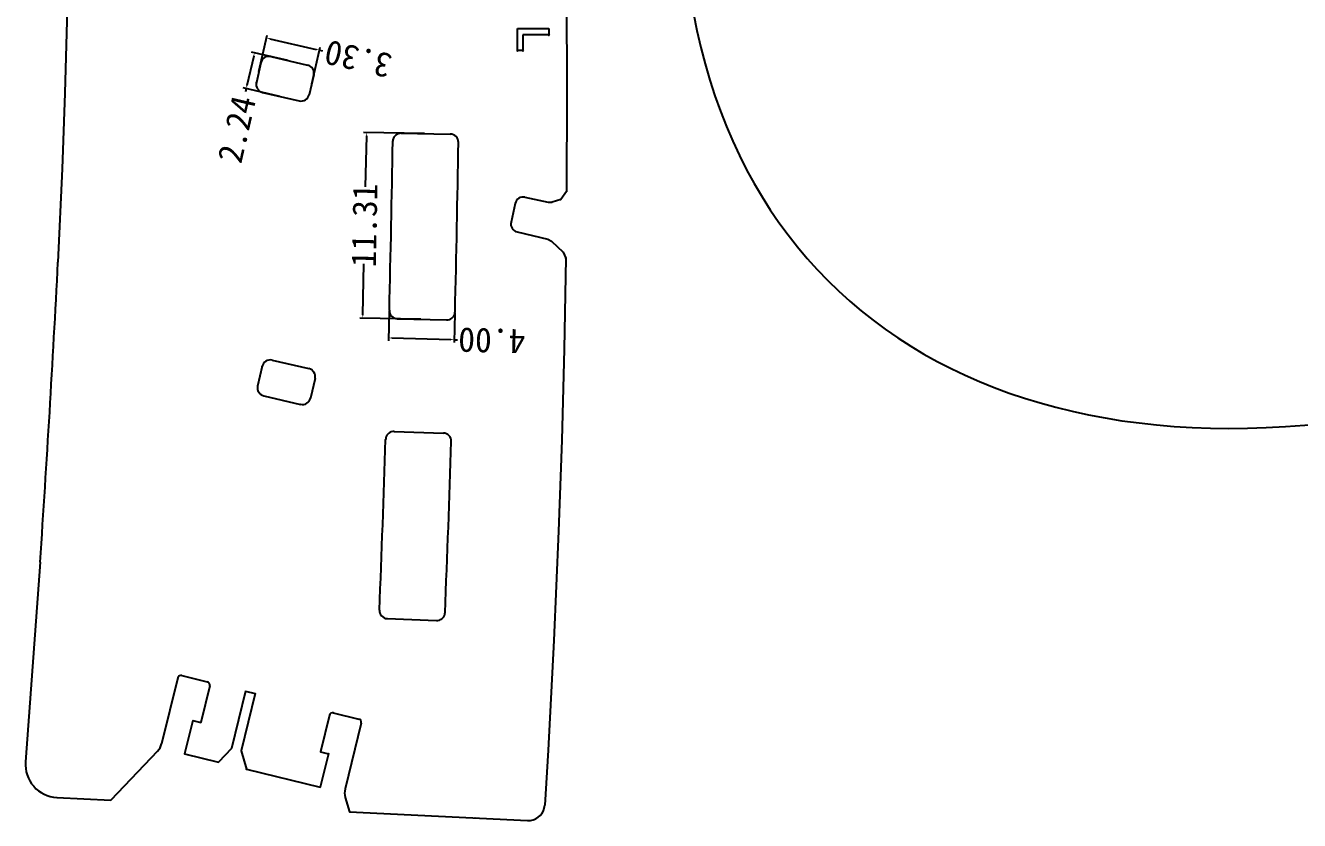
# Model space of a CAD drawing. Extents: x 146 to 531, y -406 to -137.
# Drawn here: x 376.3 to 453.8, y -377.7 to -329.3 of the extents above; entities that cross this region are included whole.
import ezdxf

# ---------------------------------------------------------------- set-up
doc = ezdxf.new("R2010")
doc.units = 0
doc.header["$MEASUREMENT"] = 0
doc.layers.get('0').update_dxf_attribs({"linetype": 'CONTINUOUS'})
doc.layers.get('Defpoints').update_dxf_attribs({"linetype": 'CONTINUOUS'})
doc.layers.add('3', color=7, linetype='CONTINUOUS')
doc.layers.add('OUT', color=242, linetype='CONTINUOUS')
doc.dimstyles.get("Standard").update_dxf_attribs({"dimtxt": 1.5, "dimasz": 0.2, "dimexe": 0.18, "dimexo": 0.0625, "dimgap": 0.09, "dimtad": 0, "dimzin": 0, "dimdsep": 46, "dimtxsty": 'Standard', "dimcen": 0.09, "dimadec": 0, "dimazin": 0, "dimtfac": 1, "dimtofl": 0, "dimtmove": 0, "dimatfit": 3, "dimfxl": 1, "dimtolj": 1, "dimtzin": 0, "dimarcsym": 0})

# ---------------------------------------------------------------- blocks, each defined once
blk = doc.blocks.new('*D385385')
at = {"layer": 'Defpoints', "color": 0, "linetype": 'Continuous'}
for p in [(70.166, -393.691), (58.788, -397.073), (70.095, -397.297)]:
    blk.add_point(p, dxfattribs=at)
at = {"layer": 'OUT', "color": 0, "linetype": 'Continuous', "lineweight": -2}
for p, q in [((58.79, -397.011), (58.863, -393.287)), ((59.06, -393.471), (62.173, -393.533)), ((69.966, -393.687), (66.853, -393.625)), ((70.096, -397.234), (70.17, -393.511))]:
    blk.add_line(p, q, dxfattribs=at)
at = {"layer": 'OUT', "color": 0, "linetype": 'Continuous'}
for points in [[(59.06, -393.438), (59.059, -393.505), (58.86, -393.467)], [(69.966, -393.72), (69.967, -393.654), (70.166, -393.691)]]:
    blk.add_solid(points, dxfattribs=at)
at = {"layer": 'OUT', "color": 0, "linetype": 'Continuous', "insert": (64.513, -393.579), "char_height": 1.5, "attachment_point": 5, "rotation": 358.86727}
blk.add_mtext('\\A1;11.31', dxfattribs=at)
blk = doc.blocks.new('*D386386')
at = {"layer": 'Defpoints', "color": 0, "linetype": 'Continuous'}
for p in [(59.338, -395.086), (57.547, -399.036), (59.229, -399.082)]:
    blk.add_point(p, dxfattribs=at)
at = {"layer": 'OUT', "color": 0, "linetype": 'Continuous', "lineweight": -2}
for p, q in [((59.275, -395.085), (57.476, -395.036)), ((57.65, -395.24), (57.553, -398.836)), ((59.167, -399.08), (57.367, -399.031)), ((57.547, -399.036), (57.542, -399.236))]:
    blk.add_line(p, q, dxfattribs=at)
at = {"layer": 'OUT', "color": 0, "linetype": 'Continuous'}
for points in [[(57.684, -395.241), (57.617, -395.24), (57.656, -395.041)], [(57.519, -398.835), (57.586, -398.837), (57.547, -399.036)]]:
    blk.add_solid(points, dxfattribs=at)
at = {"layer": 'OUT', "color": 0, "linetype": 'Continuous', "insert": (57.485, -401.325), "char_height": 1.5, "attachment_point": 5, "rotation": 88.44071}
blk.add_mtext('\\A1;4.00', dxfattribs=at)
blk = doc.blocks.new('*D387387')
at = {"layer": 'Defpoints', "color": 0, "linetype": 'Continuous'}
for p in [(72.835, -386.374), (72.348, -388.485), (74.531, -388.988)]:
    blk.add_point(p, dxfattribs=at)
at = {"layer": 'OUT', "color": 0, "linetype": 'Continuous', "lineweight": -2}
for p, q in [((72.362, -388.424), (72.875, -386.198)), ((72.835, -386.374), (72.64, -386.329)), ((74.823, -386.832), (73.03, -386.419)), ((74.545, -388.927), (75.058, -386.702))]:
    blk.add_line(p, q, dxfattribs=at)
at = {"layer": 'OUT', "color": 0, "linetype": 'Continuous'}
for points in [[(73.037, -386.386), (73.022, -386.451), (72.835, -386.374)], [(74.815, -386.865), (74.83, -386.8), (75.018, -386.877)]]:
    blk.add_solid(points, dxfattribs=at)
at = {"layer": 'OUT', "color": 0, "linetype": 'Continuous', "insert": (70.36, -385.803), "char_height": 1.5, "attachment_point": 5, "rotation": 347.01245}
blk.add_mtext('\\A1;2.24', dxfattribs=at)
blk = doc.blocks.new('*D388388')
at = {"layer": 'Defpoints', "color": 0, "linetype": 'Continuous'}
for p in [(73.81, -387.129), (73.07, -390.345), (75.182, -390.831)]:
    blk.add_point(p, dxfattribs=at)
at = {"layer": 'OUT', "color": 0, "linetype": 'Continuous', "lineweight": -2}
for p, q in [((73.871, -387.143), (76.097, -387.656)), ((75.877, -387.811), (75.227, -390.636)), ((73.131, -390.359), (75.357, -390.871)), ((75.182, -390.831), (75.137, -391.026))]:
    blk.add_line(p, q, dxfattribs=at)
at = {"layer": 'OUT', "color": 0, "linetype": 'Continuous'}
for points in [[(75.91, -387.818), (75.845, -387.803), (75.922, -387.616)], [(75.194, -390.629), (75.259, -390.644), (75.182, -390.831)]]:
    blk.add_solid(points, dxfattribs=at)
at = {"layer": 'OUT', "color": 0, "linetype": 'Continuous', "insert": (74.64, -393.185), "char_height": 1.5, "attachment_point": 5, "rotation": 77.0355}
blk.add_mtext('\\A1;3.30', dxfattribs=at)
blk = doc.blocks.new('1')
for p, q in [((44.001, -373.829), (31.833, -372.944)), ((29.67, -374.838), (29.509, -378.124)), ((67.956, -375.17), (62.27, -374.914)), ((72.556, -375.332), (67.956, -375.17)), ((77.698, -375.466), (72.556, -375.332)), ((32.479, -380.974), (29.509, -378.124)), ((36.945, -382.21), (32.932, -381.223)), ((32.314, -382.615), (31.808, -384.677)), ((34.354, -383.117), (32.314, -382.615)), ((34.354, -383.117), (34.234, -383.602)), ((37.091, -382.451), (36.709, -384.005)), ((36.468, -384.152), (34.234, -383.602)), ((32.641, -385.476), (31.808, -384.677)), ((32.497, -386.06), (31.388, -386.381)), ((35.993, -386.919), (32.497, -386.06)), ((36.136, -386.336), (32.641, -385.476)), ((31.388, -386.381), (30.285, -390.87)), ((36.136, -386.336), (35.993, -386.919)), ((74.415, -387.269), (73.205, -386.99)), ((54.125, -387.445), (53.608, -389.686)), ((55.923, -387.346), (54.724, -387.07)), ((72.606, -387.364), (72.09, -389.605)), ((56.298, -387.946), (55.782, -390.188)), ((74.79, -387.868), (74.272, -390.109)), ((32.333, -391.374), (30.285, -390.87)), ((32.453, -390.888), (32.333, -391.374)), ((34.677, -391.435), (32.453, -390.888)), ((55.182, -390.562), (53.984, -390.286)), ((73.673, -390.484), (72.465, -390.206)), ((34.823, -391.677), (34.441, -393.231)), ((29.669, -392.401), (28.795, -392.655)), ((34.199, -393.378), (30.187, -392.39)), ((28.795, -392.655), (28.262, -403.5)), ((40.561, -394.959), (40.437, -397.956)), ((51.953, -395.378), (51.856, -398.377)), ((58.825, -395.574), (58.752, -398.573)), ((70.118, -395.797), (70.072, -398.797)), ((65.844, -402.748), (64.705, -402.494)), ((64.11, -402.866), (63.669, -404.73)), ((75.156, -402.888), (76.508, -402.888)), ((75.156, -403.213), (75.156, -402.888)), ((76.12, -403.213), (75.156, -403.213)), ((76.12, -404.795), (76.12, -403.213)), ((76.508, -402.888), (76.508, -404.795)), ((66.222, -403.343), (65.916, -404.75)), ((32.548, -404.748), (29.199, -404.548)), ((39.23, -405.105), (32.548, -404.748)), ((63.669, -404.73), (63.546, -404.958)), ((65.916, -404.75), (65.927, -405.008)), ((76.508, -404.795), (76.12, -404.795)), ((45.892, -405.393), (39.23, -405.105)), ((51.433, -405.581), (45.892, -405.393)), ((56.971, -405.724), (51.433, -405.581)), ((63.546, -404.958), (62.88, -405.664)), ((66.089, -405.517), (65.927, -405.008)), ((66.561, -405.867), (66.089, -405.517)), ((62.509, -405.821), (56.971, -405.724)), ((62.88, -405.664), (62.509, -405.821)), ((72.595, -405.888), (66.562, -405.865)), ((78.625, -405.862), (72.595, -405.888))]:
    blk.add_line(p, q)
for centre, radius, start, end in [((31.667, -374.936), 2, 85.52669, 177.20048), ((119.767, 747.285), 1123.671, 266.133734, 267.066962), ((33.171, -380.252), 1, 226.17153, 256.19327), ((36.898, -382.404), 0.199, 346.14921, 76.42459), ((36.515, -383.957), 0.2, 256.10715, 346.10899), ((73.094, -387.477), 0.5, 77.08543, 166.97673), ((54.612, -387.557), 0.5, 77.08538, 166.97668), ((55.811, -387.834), 0.5, 347.08548, 76.97639), ((74.302, -387.756), 0.5, 347.08585, 76.97617), ((54.096, -389.798), 0.5, 166.99126, 256.99213), ((72.577, -389.718), 0.5, 166.99122, 256.99209), ((73.785, -389.996), 0.5, 257.08581, 346.97652), ((55.294, -390.075), 0.5, 256.99122, 346.99209), ((34.629, -391.629), 0.2, 346.10821, 76.10849), ((29.949, -393.362), 1, 76.20621, 106.25498), ((34.247, -393.184), 0.199, 256.14846, 346.42541), ((41.061, -394.98), 0.5, 87.60822, 177.6087), ((86.745, 703.449), 1098.878, 267.618403, 268.16042), ((51.455, -395.362), 0.5, 77.72139, 88.33255), ((51.454, -395.362), 0.5, 358.16243, 77.55731), ((59.325, -395.587), 0.5, 88.6405, 178.5269), ((85.065, 643.554), 1038.959, 268.581044, 269.1485), ((69.616, -395.789), 0.5, 77.49003, 89.02332), ((69.618, -395.789), 0.5, 359.13036, 77.71336), ((40.936, -397.977), 0.499, 177.68709, 257.77081), ((40.94, -397.977), 0.5, 257.37557, 267.3033), ((86.733, 703.735), 1103.163, 267.619702, 268.16149), ((51.357, -398.36), 0.5, 268.17911, 358.17939), ((59.252, -398.585), 0.501, 178.60815, 257.56761), ((59.241, -398.582), 0.5, 258.25546, 268.60932), ((85.012, 643.569), 1042.973, 268.583441, 269.151356), ((69.572, -398.789), 0.5, 269.1016, 359.10266), ((64.595, -402.981), 0.5, 77.29783, 166.7167), ((65.734, -403.236), 0.5, 347.638, 77.30788), ((29.261, -403.549), 1, 177.20515, 256.32456), ((29.263, -403.55), 1, 256.17587, 266.31381)]:
    blk.add_arc(centre, radius, start, end)
for centre, major_axis, start_param, end_param in [((31.823, -372.942), (0.00053, 0.00053), 5.497787, 8.63938), ((31.823, -372.942), (0.00053, 0.00053), 2.356194, 5.497787), ((31.833, -372.944), (0.00053, 0.00053), 5.497787, 8.63938), ((31.833, -372.944), (0.00053, 0.00053), 2.356194, 5.497787), ((35.702, -373.226), (0.00053, 0.00053), 5.497787, 8.63938), ((35.702, -373.226), (0.00053, 0.00053), 2.356194, 5.497787), ((39.608, -373.504), (0.00053, 0.00053), 5.497787, 8.63938), ((39.608, -373.504), (0.00053, 0.00053), 2.356194, 5.497787), ((44.001, -373.829), (0.00053, 0.00053), 5.497787, 8.63938), ((44.001, -373.829), (0.00053, 0.00053), 5.497787, 8.63938), ((44.001, -373.829), (0.00053, 0.00053), 2.356194, 5.497787), ((44.001, -373.829), (0.00053, 0.00053), 2.356194, 5.497787), ((29.67, -374.838), (0.00053, 0.00053), 5.497787, 8.63938), ((29.67, -374.838), (0.00053, 0.00053), 5.497787, 8.63938), ((29.67, -374.838), (0.00053, 0.00053), 2.356194, 5.497787), ((29.67, -374.838), (0.00053, 0.00053), 2.356194, 5.497787), ((62.27, -374.914), (0.00053, 0.00053), 5.497787, 8.63938), ((62.27, -374.914), (0.00053, 0.00053), 5.497787, 8.63938), ((62.27, -374.914), (0.00053, 0.00053), 2.356194, 5.497787), ((62.27, -374.914), (0.00053, 0.00053), 2.356194, 5.497787), ((29.509, -378.124), (0.00053, 0.00053), 5.497787, 8.63938), ((29.509, -378.124), (0.00053, 0.00053), 5.497787, 8.63938), ((29.509, -378.124), (0.00053, 0.00053), 2.356194, 5.497787), ((29.509, -378.124), (0.00053, 0.00053), 2.356194, 5.497787), ((32.479, -380.974), (0.00053, 0.00053), 5.497787, 8.63938), ((32.479, -380.974), (0.00053, 0.00053), 5.497787, 8.63938), ((32.479, -380.974), (0.00053, 0.00053), 2.356194, 5.497787), ((32.479, -380.974), (0.00053, 0.00053), 2.356194, 5.497787), ((32.932, -381.223), (0.00053, 0.00053), 5.497787, 8.63938), ((32.932, -381.223), (0.00053, 0.00053), 5.497787, 8.63938), ((32.932, -381.223), (0.00053, 0.00053), 2.356194, 5.497787), ((32.932, -381.223), (0.00053, 0.00053), 2.356194, 5.497787), ((36.945, -382.21), (0.00053, 0.00053), 5.497787, 8.63938), ((36.945, -382.21), (0.00053, 0.00053), 5.497787, 8.63938), ((36.945, -382.21), (0.00053, 0.00053), 2.356194, 5.497787), ((36.945, -382.21), (0.00053, 0.00053), 2.356194, 5.497787), ((32.314, -382.615), (0.00053, 0.00053), 5.497787, 8.63938), ((32.314, -382.615), (0.00053, 0.00053), 2.356194, 5.497787), ((32.314, -382.615), (0.00053, 0.00053), 5.497787, 8.63938), ((32.314, -382.615), (0.00053, 0.00053), 2.356194, 5.497787), ((34.354, -383.117), (0.00053, 0.00053), 5.497787, 8.63938), ((34.354, -383.117), (0.00053, 0.00053), 2.356194, 5.497787), ((34.354, -383.117), (0.00053, 0.00053), 5.497787, 8.63938), ((34.354, -383.117), (0.00053, 0.00053), 2.356194, 5.497787), ((37.091, -382.451), (0.00053, 0.00053), 5.497787, 8.63938), ((37.091, -382.451), (0.00053, 0.00053), 5.497787, 8.63938), ((37.091, -382.451), (0.00053, 0.00053), 2.356194, 5.497787), ((37.091, -382.451), (0.00053, 0.00053), 2.356194, 5.497787), ((34.234, -383.602), (0.00053, 0.00053), 5.497787, 8.63938), ((34.234, -383.602), (0.00053, 0.00053), 2.356194, 5.497787), ((34.234, -383.602), (0.00053, 0.00053), 5.497787, 8.63938), ((34.234, -383.602), (0.00053, 0.00053), 2.356194, 5.497787), ((31.808, -384.677), (0.00053, 0.00053), 5.497787, 8.63938), ((31.808, -384.677), (0.00053, 0.00053), 5.497787, 8.63938), ((31.808, -384.677), (0.00053, 0.00053), 2.356194, 5.497787), ((31.808, -384.677), (0.00053, 0.00053), 2.356194, 5.497787), ((36.468, -384.151), (0.00053, 0.00053), 5.497787, 8.63938), ((36.468, -384.152), (0.00053, 0.00053), 5.497787, 8.63938), ((36.468, -384.151), (0.00053, 0.00053), 2.356194, 5.497787), ((36.468, -384.152), (0.00053, 0.00053), 2.356194, 5.497787), ((36.709, -384.005), (0.00053, 0.00053), 5.497787, 8.63938), ((36.709, -384.005), (0.00053, 0.00053), 2.356194, 5.497787), ((36.709, -384.005), (0.00053, 0.00053), 5.497787, 8.63938), ((36.709, -384.005), (0.00053, 0.00053), 2.356194, 5.497787), ((32.497, -386.06), (0.00053, 0.00053), 5.497787, 8.63938), ((32.497, -386.06), (0.00053, 0.00053), 5.497787, 8.63938), ((32.497, -386.06), (0.00053, 0.00053), 2.356194, 5.497787), ((32.497, -386.06), (0.00053, 0.00053), 2.356194, 5.497787), ((31.388, -386.381), (0.00053, 0.00053), 5.497787, 8.63938), ((31.388, -386.381), (0.00053, 0.00053), 5.497787, 8.63938), ((31.388, -386.381), (0.00053, 0.00053), 2.356194, 5.497787), ((31.388, -386.381), (0.00053, 0.00053), 2.356194, 5.497787), ((35.993, -386.919), (0.00053, 0.00053), 5.497787, 8.63938), ((35.993, -386.919), (0.00053, 0.00053), 5.497787, 8.63938), ((35.993, -386.919), (0.00053, 0.00053), 2.356194, 5.497787), ((35.993, -386.919), (0.00053, 0.00053), 2.356194, 5.497787), ((36.136, -386.336), (0.00053, 0.00053), 5.497787, 8.63938), ((36.136, -386.336), (0.00053, 0.00053), 5.497787, 8.63938), ((36.136, -386.336), (0.00053, 0.00053), 2.356194, 5.497787), ((36.136, -386.336), (0.00053, 0.00053), 2.356194, 5.497787), ((73.205, -386.989), (-0.00053, 0.00053), 3.926991, 7.068583), ((73.205, -386.989), (-0.00053, 0.00053), 0.785398, 3.926991), ((73.205, -386.99), (-0.00053, 0.00053), 3.926991, 7.068583), ((73.205, -386.99), (-0.00053, 0.00053), 0.785398, 3.926991), ((54.125, -387.445), (0.00053, 0.00053), 5.497787, 8.63938), ((54.125, -387.445), (0.00053, 0.00053), 5.497787, 8.63938), ((54.125, -387.445), (0.00053, 0.00053), 2.356194, 5.497787), ((54.125, -387.445), (0.00053, 0.00053), 2.356194, 5.497787), ((54.724, -387.07), (0.00053, 0.00053), 5.497787, 8.63938), ((54.724, -387.07), (0.00053, 0.00053), 5.497787, 8.63938), ((54.724, -387.07), (0.00053, 0.00053), 2.356194, 5.497787), ((54.724, -387.07), (0.00053, 0.00053), 2.356194, 5.497787), ((55.923, -387.346), (0.00053, 0.00053), 5.497787, 8.63938), ((55.923, -387.346), (0.00053, 0.00053), 2.356194, 5.497787), ((55.923, -387.346), (0.00053, 0.00053), 5.497787, 8.63938), ((55.923, -387.346), (0.00053, 0.00053), 2.356194, 5.497787), ((72.606, -387.364), (-0.00053, 0.00053), 3.926991, 7.068583), ((72.606, -387.364), (-0.00053, 0.00053), 0.785398, 3.926991), ((72.606, -387.364), (-0.00053, 0.00053), 3.926991, 7.068583), ((72.606, -387.364), (-0.00053, 0.00053), 0.785398, 3.926991), ((74.415, -387.269), (-0.00053, 0.00053), 3.926991, 7.068583), ((74.415, -387.269), (-0.00053, 0.00053), 3.926991, 7.068583), ((74.415, -387.269), (-0.00053, 0.00053), 0.785398, 3.926991), ((74.415, -387.269), (-0.00053, 0.00053), 0.785398, 3.926991), ((56.298, -387.946), (0.00053, 0.00053), 5.497787, 8.63938), ((56.298, -387.946), (0.00053, 0.00053), 5.497787, 8.63938), ((56.298, -387.946), (0.00053, 0.00053), 2.356194, 5.497787), ((56.298, -387.946), (0.00053, 0.00053), 2.356194, 5.497787), ((74.79, -387.868), (-0.00053, 0.00053), 3.926991, 7.068583), ((74.79, -387.868), (-0.00053, 0.00053), 3.926991, 7.068583), ((74.79, -387.868), (-0.00053, 0.00053), 0.785398, 3.926991), ((74.79, -387.868), (-0.00053, 0.00053), 0.785398, 3.926991), ((53.608, -389.686), (0.00053, 0.00053), 5.497787, 8.63938), ((53.608, -389.686), (0.00053, 0.00053), 2.356194, 5.497787), ((53.609, -389.686), (0.00053, 0.00053), 5.497787, 8.63938), ((53.609, -389.686), (0.00053, 0.00053), 2.356194, 5.497787), ((72.09, -389.605), (-0.00053, 0.00053), 3.926991, 7.068583), ((72.09, -389.605), (-0.00053, 0.00053), 0.785398, 3.926991), ((72.09, -389.605), (-0.00053, 0.00053), 3.926991, 7.068583), ((72.09, -389.605), (-0.00053, 0.00053), 0.785398, 3.926991), ((74.272, -390.109), (-0.00053, 0.00053), 3.926991, 7.068583), ((74.272, -390.109), (-0.00053, 0.00053), 3.926991, 7.068583), ((74.272, -390.109), (-0.00053, 0.00053), 0.785398, 3.926991), ((74.272, -390.109), (-0.00053, 0.00053), 0.785398, 3.926991), ((30.285, -390.87), (0.00053, 0.00053), 5.497787, 8.63938), ((30.285, -390.87), (0.00053, 0.00053), 5.497787, 8.63938), ((30.285, -390.87), (0.00053, 0.00053), 2.356194, 5.497787), ((30.285, -390.87), (0.00053, 0.00053), 2.356194, 5.497787), ((32.453, -390.888), (0.00053, 0.00053), 5.497787, 8.63938), ((32.453, -390.888), (0.00053, 0.00053), 5.497787, 8.63938), ((32.453, -390.888), (0.00053, 0.00053), 2.356194, 5.497787), ((32.453, -390.888), (0.00053, 0.00053), 2.356194, 5.497787), ((53.984, -390.286), (0.00053, 0.00053), 5.497787, 8.63938), ((53.984, -390.286), (0.00053, 0.00053), 5.497787, 8.63938), ((53.984, -390.286), (0.00053, 0.00053), 2.356194, 5.497787), ((53.984, -390.286), (0.00053, 0.00053), 2.356194, 5.497787), ((55.182, -390.562), (0.00053, 0.00053), 5.497787, 8.63938), ((55.182, -390.562), (0.00053, 0.00053), 2.356194, 5.497787), ((55.182, -390.563), (0.00053, 0.00053), 5.497787, 8.63938), ((55.182, -390.563), (0.00053, 0.00053), 2.356194, 5.497787), ((55.782, -390.188), (0.00053, 0.00053), 5.497787, 8.63938), ((55.782, -390.188), (0.00053, 0.00053), 5.497787, 8.63938), ((55.782, -390.188), (0.00053, 0.00053), 2.356194, 5.497787), ((55.782, -390.188), (0.00053, 0.00053), 2.356194, 5.497787), ((72.465, -390.206), (-0.00053, 0.00053), 3.926991, 7.068583), ((72.465, -390.206), (-0.00053, 0.00053), 3.926991, 7.068583), ((72.465, -390.206), (-0.00053, 0.00053), 0.785398, 3.926991), ((72.465, -390.206), (-0.00053, 0.00053), 0.785398, 3.926991), ((73.673, -390.484), (-0.00053, 0.00053), 3.926991, 7.068583), ((73.673, -390.484), (-0.00053, 0.00053), 3.926991, 7.068583), ((73.673, -390.484), (-0.00053, 0.00053), 0.785398, 3.926991), ((73.673, -390.484), (-0.00053, 0.00053), 0.785398, 3.926991), ((32.333, -391.374), (0.00053, 0.00053), 5.497787, 8.63938), ((32.333, -391.374), (0.00053, 0.00053), 5.497787, 8.63938), ((32.333, -391.374), (0.00053, 0.00053), 2.356194, 5.497787), ((32.333, -391.374), (0.00053, 0.00053), 2.356194, 5.497787), ((34.677, -391.435), (0.00053, 0.00053), 5.497787, 8.63938), ((34.677, -391.435), (0.00053, 0.00053), 5.497787, 8.63938), ((34.677, -391.435), (0.00053, 0.00053), 2.356194, 5.497787), ((34.677, -391.435), (0.00053, 0.00053), 2.356194, 5.497787), ((34.823, -391.677), (0.00053, 0.00053), 5.497787, 8.63938), ((34.823, -391.677), (0.00053, 0.00053), 5.497787, 8.63938), ((34.823, -391.677), (0.00053, 0.00053), 2.356194, 5.497787), ((34.823, -391.677), (0.00053, 0.00053), 2.356194, 5.497787), ((29.669, -392.401), (0.00053, 0.00053), 5.497787, 8.63938), ((29.669, -392.401), (0.00053, 0.00053), 2.356194, 5.497787), ((29.669, -392.402), (0.00053, 0.00053), 5.497787, 8.63938), ((29.669, -392.402), (0.00053, 0.00053), 2.356194, 5.497787), ((30.187, -392.39), (0.00053, 0.00053), 5.497787, 8.63938), ((30.187, -392.39), (0.00053, 0.00053), 2.356194, 5.497787), ((30.187, -392.391), (0.00053, 0.00053), 5.497787, 8.63938), ((30.187, -392.391), (0.00053, 0.00053), 2.356194, 5.497787), ((28.795, -392.655), (0.00053, 0.00053), 5.497787, 8.63938), ((28.795, -392.655), (0.00053, 0.00053), 2.356194, 5.497787), ((28.795, -392.655), (0.00053, 0.00053), 5.497787, 8.63938), ((28.795, -392.655), (0.00053, 0.00053), 2.356194, 5.497787), ((34.441, -393.231), (0.00053, 0.00053), 5.497787, 8.63938), ((34.441, -393.231), (0.00053, 0.00053), 5.497787, 8.63938), ((34.441, -393.231), (0.00053, 0.00053), 2.356194, 5.497787), ((34.441, -393.231), (0.00053, 0.00053), 2.356194, 5.497787), ((34.199, -393.378), (0.00053, 0.00053), 5.497787, 8.63938), ((34.199, -393.378), (0.00053, 0.00053), 5.497787, 8.63938), ((34.199, -393.378), (0.00053, 0.00053), 2.356194, 5.497787), ((34.199, -393.378), (0.00053, 0.00053), 2.356194, 5.497787), ((41.081, -394.48), (0.00053, 0.00053), 5.497787, 8.63938), ((41.081, -394.48), (0.00053, 0.00053), 5.497787, 8.63938), ((41.081, -394.48), (0.00053, 0.00053), 2.356194, 5.497787), ((41.081, -394.48), (0.00053, 0.00053), 2.356194, 5.497787), ((40.561, -394.959), (0.00053, 0.00053), 5.497787, 8.63938), ((40.561, -394.959), (0.00053, 0.00053), 5.497787, 8.63938), ((40.561, -394.959), (0.00053, 0.00053), 2.356194, 5.497787), ((40.561, -394.959), (0.00053, 0.00053), 2.356194, 5.497787), ((51.47, -394.863), (0.00053, 0.00053), 5.497787, 8.63938), ((51.47, -394.863), (0.00053, 0.00053), 5.497787, 8.63938), ((51.47, -394.863), (0.00053, 0.00053), 2.356194, 5.497787), ((51.47, -394.863), (0.00053, 0.00053), 2.356194, 5.497787), ((51.953, -395.378), (0.00053, 0.00053), 5.497787, 8.63938), ((51.953, -395.378), (0.00053, 0.00053), 5.497787, 8.63938), ((51.953, -395.378), (0.00053, 0.00053), 2.356194, 5.497787), ((51.953, -395.378), (0.00053, 0.00053), 2.356194, 5.497787), ((59.337, -395.086), (0.00053, 0.00053), 5.497787, 8.63938), ((59.337, -395.086), (0.00053, 0.00053), 2.356194, 5.497787), ((59.337, -395.086), (0.00053, 0.00053), 5.497787, 8.63938), ((59.337, -395.086), (0.00053, 0.00053), 2.356194, 5.497787), ((69.625, -395.289), (-0.00053, 0.00053), 3.926991, 7.068583), ((69.625, -395.29), (-0.00053, 0.00053), 3.926991, 7.068583), ((69.625, -395.289), (-0.00053, 0.00053), 0.785398, 3.926991), ((69.625, -395.29), (-0.00053, 0.00053), 0.785398, 3.926991), ((28.615, -396.313), (0.00053, 0.00053), 5.497787, 8.63938), ((28.615, -396.313), (0.00053, 0.00053), 2.356194, 5.497787), ((58.825, -395.574), (0.00053, 0.00053), 5.497787, 8.63938), ((58.825, -395.574), (0.00053, 0.00053), 5.497787, 8.63938), ((58.825, -395.574), (0.00053, 0.00053), 2.356194, 5.497787), ((58.825, -395.574), (0.00053, 0.00053), 2.356194, 5.497787), ((70.118, -395.797), (-0.00053, 0.00053), 3.926991, 7.068583), ((70.118, -395.797), (-0.00053, 0.00053), 3.926991, 7.068583), ((70.118, -395.797), (-0.00053, 0.00053), 0.785398, 3.926991), ((70.118, -395.797), (-0.00053, 0.00053), 0.785398, 3.926991), ((40.437, -397.956), (0.00053, 0.00053), 5.497787, 8.63938), ((40.437, -397.956), (0.00053, 0.00053), 2.356194, 5.497787), ((40.437, -397.956), (0.00053, 0.00053), 5.497787, 8.63938), ((40.437, -397.956), (0.00053, 0.00053), 2.356194, 5.497787), ((51.856, -398.376), (0.00053, 0.00053), 5.497787, 8.63938), ((51.856, -398.376), (0.00053, 0.00053), 2.356194, 5.497787), ((51.856, -398.377), (0.00053, 0.00053), 5.497787, 8.63938), ((51.856, -398.377), (0.00053, 0.00053), 2.356194, 5.497787), ((58.752, -398.573), (0.00053, 0.00053), 5.497787, 8.63938), ((58.752, -398.573), (0.00053, 0.00053), 5.497787, 8.63938), ((58.752, -398.573), (0.00053, 0.00053), 2.356194, 5.497787), ((58.752, -398.573), (0.00053, 0.00053), 2.356194, 5.497787), ((59.139, -399.072), (0.00053, 0.00053), 5.497787, 8.63938), ((59.139, -399.072), (0.00053, 0.00053), 2.356194, 5.497787), ((59.145, -399.074), (0.00053, 0.00053), 5.497787, 8.63938), ((59.145, -399.074), (0.00053, 0.00053), 2.356194, 5.497787), ((59.228, -399.085), (0.00053, 0.00053), 5.497787, 8.63938), ((59.228, -399.085), (0.00053, 0.00053), 2.356194, 5.497787), ((59.229, -399.082), (0.00053, 0.00053), 5.497787, 8.63938), ((59.229, -399.082), (0.00053, 0.00053), 2.356194, 5.497787), ((69.564, -399.289), (-0.00053, 0.00053), 3.926991, 7.068583), ((69.564, -399.289), (-0.00053, 0.00053), 3.926991, 7.068583), ((69.564, -399.289), (-0.00053, 0.00053), 0.785398, 3.926991), ((69.564, -399.289), (-0.00053, 0.00053), 0.785398, 3.926991), ((70.072, -398.797), (-0.00053, 0.00053), 3.926991, 7.068583), ((70.072, -398.797), (-0.00053, 0.00053), 3.926991, 7.068583), ((70.072, -398.797), (-0.00053, 0.00053), 0.785398, 3.926991), ((70.072, -398.797), (-0.00053, 0.00053), 0.785398, 3.926991), ((28.419, -400.307), (0.00053, 0.00053), 5.497787, 8.63938), ((28.419, -400.307), (0.00053, 0.00053), 2.356194, 5.497787), ((64.705, -402.494), (0.00053, 0.00053), 5.497787, 8.63938), ((64.705, -402.494), (0.00053, 0.00053), 5.497787, 8.63938), ((64.705, -402.494), (0.00053, 0.00053), 2.356194, 5.497787), ((64.705, -402.494), (0.00053, 0.00053), 2.356194, 5.497787), ((64.109, -402.866), (0.00053, 0.00053), 5.497787, 8.63938), ((64.109, -402.866), (0.00053, 0.00053), 2.356194, 5.497787), ((64.11, -402.866), (0.00053, 0.00053), 5.497787, 8.63938), ((64.11, -402.866), (0.00053, 0.00053), 2.356194, 5.497787), ((65.844, -402.748), (0.00053, 0.00053), 5.497787, 8.63938), ((65.844, -402.748), (0.00053, 0.00053), 5.497787, 8.63938), ((65.844, -402.748), (0.00053, 0.00053), 2.356194, 5.497787), ((65.844, -402.748), (0.00053, 0.00053), 2.356194, 5.497787), ((28.262, -403.5), (0.00053, 0.00053), 5.497787, 8.63938), ((28.262, -403.5), (0.00053, 0.00053), 5.497787, 8.63938), ((28.262, -403.5), (0.00053, 0.00053), 2.356194, 5.497787), ((28.262, -403.5), (0.00053, 0.00053), 2.356194, 5.497787), ((66.222, -403.343), (0.00053, 0.00053), 5.497787, 8.63938), ((66.222, -403.343), (0.00053, 0.00053), 2.356194, 5.497787), ((66.223, -403.343), (0.00053, 0.00053), 5.497787, 8.63938), ((66.223, -403.343), (0.00053, 0.00053), 2.356194, 5.497787), ((29.199, -404.548), (0.00053, 0.00053), 5.497787, 8.63938), ((29.199, -404.548), (0.00053, 0.00053), 5.497787, 8.63938), ((29.199, -404.548), (0.00053, 0.00053), 2.356194, 5.497787), ((29.199, -404.548), (0.00053, 0.00053), 2.356194, 5.497787), ((32.548, -404.748), (0.00053, 0.00053), 5.497787, 8.63938), ((32.548, -404.748), (0.00053, 0.00053), 5.497787, 8.63938), ((32.548, -404.748), (0.00053, 0.00053), 2.356194, 5.497787), ((32.548, -404.748), (0.00053, 0.00053), 2.356194, 5.497787), ((63.669, -404.73), (0.00053, 0.00053), 5.497787, 8.63938), ((63.669, -404.73), (0.00053, 0.00053), 5.497787, 8.63938), ((63.669, -404.73), (0.00053, 0.00053), 2.356194, 5.497787), ((63.669, -404.73), (0.00053, 0.00053), 2.356194, 5.497787), ((39.23, -405.105), (0.00053, 0.00053), 5.497787, 8.63938), ((39.23, -405.105), (0.00053, 0.00053), 2.356194, 5.497787), ((39.23, -405.105), (0.00053, 0.00053), 5.497787, 8.63938), ((39.23, -405.105), (0.00053, 0.00053), 2.356194, 5.497787), ((45.892, -405.393), (0.00053, 0.00053), 5.497787, 8.63938), ((45.892, -405.393), (0.00053, 0.00053), 5.497787, 8.63938), ((45.892, -405.393), (0.00053, 0.00053), 2.356194, 5.497787), ((45.892, -405.393), (0.00053, 0.00053), 2.356194, 5.497787), ((46.449, -405.412), (0.00053, 0.00053), 5.497787, 8.63938), ((46.449, -405.412), (0.00053, 0.00053), 2.356194, 5.497787), ((51.433, -405.581), (0.00053, 0.00053), 5.497787, 8.63938), ((51.433, -405.581), (0.00053, 0.00053), 2.356194, 5.497787), ((51.433, -405.581), (0.00053, 0.00053), 5.497787, 8.63938), ((51.433, -405.581), (0.00053, 0.00053), 2.356194, 5.497787), ((53.342, -405.63), (0.00053, 0.00053), 5.497787, 8.63938), ((53.342, -405.63), (0.00053, 0.00053), 2.356194, 5.497787), ((63.546, -404.958), (0.00053, 0.00053), 5.497787, 8.63938), ((63.546, -404.958), (0.00053, 0.00053), 5.497787, 8.63938), ((63.546, -404.958), (0.00053, 0.00053), 2.356194, 5.497787), ((63.546, -404.958), (0.00053, 0.00053), 2.356194, 5.497787), ((65.927, -405.008), (0.00053, 0.00053), 5.497787, 8.63938), ((65.927, -405.008), (0.00053, 0.00053), 5.497787, 8.63938), ((65.927, -405.008), (0.00053, 0.00053), 2.356194, 5.497787), ((65.927, -405.008), (0.00053, 0.00053), 2.356194, 5.497787), ((66.089, -405.517), (0.00053, 0.00053), 5.497787, 8.63938), ((66.089, -405.517), (0.00053, 0.00053), 5.497787, 8.63938), ((66.089, -405.517), (0.00053, 0.00053), 2.356194, 5.497787), ((66.089, -405.517), (0.00053, 0.00053), 2.356194, 5.497787), ((56.971, -405.724), (0.00053, 0.00053), 5.497787, 8.63938), ((56.971, -405.724), (0.00053, 0.00053), 5.497787, 8.63938), ((56.971, -405.724), (0.00053, 0.00053), 2.356194, 5.497787), ((56.971, -405.724), (0.00053, 0.00053), 2.356194, 5.497787), ((62.509, -405.821), (0.00053, 0.00053), 5.497787, 8.63938), ((62.509, -405.821), (0.00053, 0.00053), 5.497787, 8.63938), ((62.509, -405.821), (0.00053, 0.00053), 2.356194, 5.497787), ((62.509, -405.821), (0.00053, 0.00053), 2.356194, 5.497787), ((62.88, -405.664), (0.00053, 0.00053), 5.497787, 8.63938), ((62.88, -405.664), (0.00053, 0.00053), 2.356194, 5.497787), ((62.88, -405.664), (0.00053, 0.00053), 5.497787, 8.63938), ((62.88, -405.664), (0.00053, 0.00053), 2.356194, 5.497787), ((66.562, -405.865), (0.00053, 0.00053), 5.497787, 8.63938), ((66.562, -405.865), (0.00053, 0.00053), 2.356194, 5.497787), ((66.561, -405.867), (0.00053, 0.00053), 5.497787, 8.63938), ((66.561, -405.867), (0.00053, 0.00053), 2.356194, 5.497787), ((72.595, -405.888), (-0.00053, 0.00053), 3.926991, 7.068583), ((72.595, -405.888), (-0.00053, 0.00053), 3.926991, 7.068583), ((72.595, -405.888), (-0.00053, 0.00053), 0.785398, 3.926991), ((72.595, -405.888), (-0.00053, 0.00053), 0.785398, 3.926991)]:
    blk.add_ellipse(centre, major_axis=major_axis, ratio=1, start_param=start_param, end_param=end_param)
at = {"layer": '3'}
for centre, major_axis, start_param, end_param in [((75.156, -402.888), (-0.0225, 0.0225), 3.926991, 7.068583), ((75.156, -402.888), (-0.0225, 0.0225), 3.926991, 7.068583), ((75.156, -402.888), (-0.0225, 0.0225), 0.785398, 3.926991), ((75.156, -402.888), (-0.0225, 0.0225), 0.785398, 3.926991), ((75.156, -403.213), (0.0225, 0.0225), 5.497787, 8.63938), ((75.156, -403.213), (0.0225, 0.0225), 5.497787, 8.63938), ((75.156, -403.213), (0.0225, 0.0225), 2.356194, 5.497787), ((75.156, -403.213), (0.0225, 0.0225), 2.356194, 5.497787), ((76.12, -404.795), (0.0225, 0.0225), 5.497787, 8.63938), ((76.12, -404.795), (0.0225, 0.0225), 5.497787, 8.63938), ((76.12, -404.795), (0.0225, 0.0225), 2.356194, 5.497787), ((76.12, -404.795), (0.0225, 0.0225), 2.356194, 5.497787)]:
    blk.add_ellipse(centre, major_axis=major_axis, ratio=1, start_param=start_param, end_param=end_param, dxfattribs=at)
at = {"layer": 'OUT', "linetype": 'Continuous'}
for p1, p2, distance, picture, middle in [((74.531, -388.988), (72.348, -388.485), -2.167, '*D387387', (70.36, -385.803)), ((73.81, -387.129), (73.07, -390.345), 2.167, '*D388388', (74.64, -393.185)), ((58.788, -397.073), (70.095, -397.297), 3.607, '*D385385', (64.513, -393.579)), ((59.338, -395.086), (59.229, -399.082), -1.683, '*D386386', (57.485, -401.325))]:
    dim = blk.add_aligned_dim(p1=p1, p2=p2, distance=distance, dimstyle='Standard', dxfattribs=at)
    dim.commit()
    dim.dimension.update_dxf_attribs({"geometry": picture, "text_midpoint": middle})

msp = doc.modelspace()

# ---------------------------------------------------------------- linework, layer by layer
at = {"linetype": 'Continuous'}
msp.add_ellipse((481.383, -288.919), major_axis=(-56.3, -55.903), ratio=0.58684, start_param=3.309972, end_param=7.138418, dxfattribs=at)

# ---------------------------------------------------------------- block references
at = {"linetype": 'Continuous', "rotation": 90}
msp.add_blockref('1', (3.332, -406.004), dxfattribs=at)

doc.saveas('drawing.dxf')
